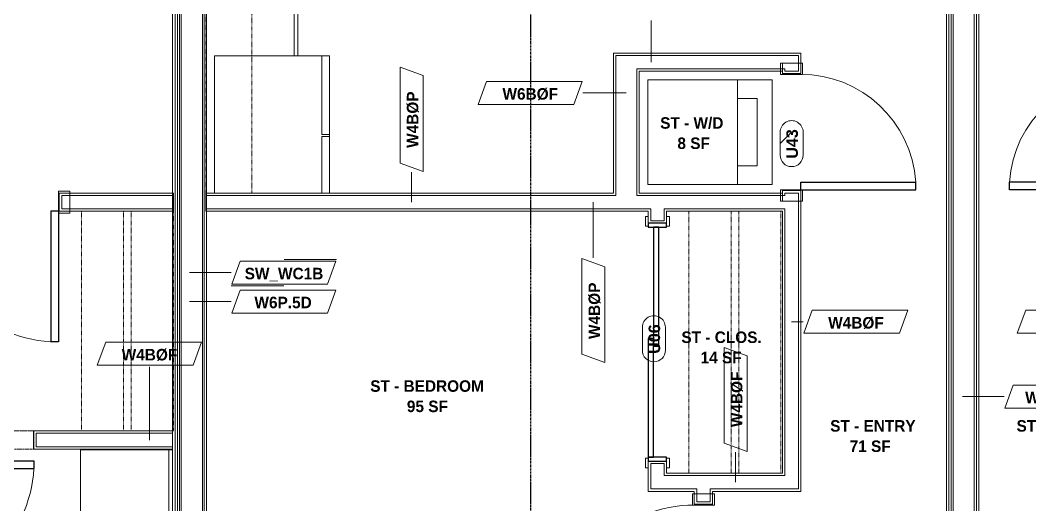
# Model space of a CAD drawing. Header units: inches. Extents: x -4058 to -1781, y 9814 to 12264.
# Drawn here: x -2960.5 to -2697.2, y 10570.7 to 10697 of the extents above; entities that cross this region are included whole.
import ezdxf

# ---------------------------------------------------------------- set-up
doc = ezdxf.new("R2010")
doc.units = ezdxf.units.IN
doc.header["$MEASUREMENT"] = 0
for name, pattern in [('Dash', [0.25, 0.125, -0.125]), ('Grid Line 1_2_', [0.875, 0.5, -0.125, 0.125, -0.125]), ('Overhead', [0.15625, 0.09375, -0.0625])]:
    doc.linetypes.add(name, pattern=pattern)
for name, color, linetype, lineweight in [('0-1', 7, 'Continuous', 5), ('A-AREA-IDEN', 2, 'Continuous', 9), ('A-DETL-GENF', 92, 'Overhead', 9), ('A-DETL-MEDM', 33, 'Continuous', 30), ('A-DOOR-3', 31, 'Continuous', 9), ('A-DOOR-4', 31, 'Continuous', 30), ('A-DOOR-FRAM-3', 31, 'Continuous', 30), ('A-DOOR-IDEN', 31, 'Continuous', 9), ('A-WALL', 113, 'Continuous', 18), ('A-WALL-2', 250, 'Continuous', 18), ('A-WALL-3', 113, 'Continuous', 9), ('A-WALL-IDEN', 211, 'Continuous', 9), ('I-WALL-1', 7, 'Continuous', 9), ('P-SANR-FIXT', 6, 'Continuous', 9), ('Q-CASE', 31, 'Continuous', 9), ('Q-CASE-HDLN', 31, 'Dash', 9), ('Q-SPCQ', 91, 'Continuous', 9), ('S-GRID-1', 1, 'Grid Line 1_2_', 30)]:
    doc.layers.add(name, color=color, linetype=linetype, lineweight=lineweight)
doc.styles.add('Arial_B', font='arialbd.ttf', dxfattribs={"height": 3})
doc.styles.add('Century Gothic_B_1', font='GOTHICB.TTF', dxfattribs={"height": 3})

# ---------------------------------------------------------------- blocks, each defined once
blk = doc.blocks.new('CTR - 1st Phase - Common Walls_rvt-1-UNIT PLANS - 1ST FLOOR')
at = {"layer": 'A-WALL-2'}
for p, q in [((-2718.35, 10814.49), (-2718.35, 10476.16)), ((-2717.72, 10814.49), (-2717.72, 10476.16)), ((-2717.22, 10814.49), (-2717.22, 10476.16)), ((-2711.72, 10814.49), (-2711.72, 10476.16)), ((-2711.1, 10814.49), (-2711.1, 10476.16)), ((-2920.14, 10813.49), (-2920.14, 10457.54)), ((-2919.51, 10813.49), (-2919.51, 10457.54)), ((-2919.01, 10813.49), (-2919.01, 10457.54)), ((-2918.51, 10813.49), (-2918.51, 10457.54)), ((-2913.01, 10813.49), (-2913.01, 10457.54)), ((-2912.51, 10813.49), (-2912.51, 10457.54))]:
    blk.add_line(p, q, dxfattribs=at)
at = {"layer": 'I-WALL-1'}
for p, q in [((-2718.97, 10814.49), (-2718.97, 10476.16)), ((-2710.47, 10476.16), (-2710.47, 10814.49)), ((-2920.76, 10813.49), (-2920.76, 10496.66)), ((-2911.89, 10496.91), (-2911.89, 10813.49))]:
    blk.add_line(p, q, dxfattribs=at)
blk = doc.blocks.new('CTR - 1st Phase - Structure_rvt-1-UNIT PLANS - 1ST FLOOR')
at = {"layer": 'S-GRID-1'}
blk.add_line((-2827.32, 9814.03), (-2827.32, 12247.5), dxfattribs=at)
blk = doc.blocks.new('SWING - SINGLE - FLUSH - SWING - FLUSH - 2-6 x 6-8 - PASSAGE-4346079-UNIT PLANS - 1ST FLOOR')
at = {"layer": 'A-DOOR-3'}
for p, q in [((-18, 2.375), (-18, 2.875)), ((-18, 2.875), (-15, 2.875)), ((-15, 2.875), (-15, 2.375)), ((15, 2.375), (15, 2.875)), ((15, 2.875), (18, 2.875)), ((18, 2.875), (18, 2.375)), ((-18, 2.375), (-15, 2.375)), ((-18, -2.875), (-18, 2.375)), ((-15, 2.375), (-18, 2.375)), ((-15, 2.375), (-15, -2.875)), ((15, 2.375), (18, 2.375)), ((15, -2.875), (15, 2.375)), ((18, 2.375), (15, 2.375)), ((18, 2.375), (18, -2.875)), ((-15, -2.875), (-18, -2.875)), ((18, -2.875), (15, -2.875))]:
    blk.add_line(p, q, dxfattribs=at)
blk.add_arc((15, -2.375), 30.067, 180, 266.18593, dxfattribs=at)
at = {"layer": 'A-DOOR-4'}
for p, q in [((13, -2.375), (13, -32.375)), ((15, -2.375), (13, -2.375)), ((15, -2.375), (15, -32.375)), ((15, -32.375), (13, -32.375))]:
    blk.add_line(p, q, dxfattribs=at)
blk = doc.blocks.new('SLIDING - FLUSH - SLIDING - FLUSH - 5-0 x 6-8-3934327-UNIT PLANS - 1ST FLOOR')
at = {"layer": 'A-DOOR-3'}
for p, q in [((-30.25, 3), (-32.75, 3)), ((-32.75, 3), (-32.75, 2.25)), ((-30.25, 2.25), (-30.25, 3)), ((30.25, 3), (30.25, 2.25)), ((32.75, 3), (30.25, 3)), ((32.75, 2.25), (32.75, 3)), ((-32.75, 2.25), (-30.25, 2.25)), ((30.25, 2.25), (32.75, 2.25)), ((-30.25, -2.5), (-32.75, -2.5)), ((-32.75, -2.5), (-32.75, -3.25)), ((-30.25, -3.25), (-30.25, -2.5)), ((32.75, -2.5), (30.25, -2.5)), ((30.25, -2.5), (30.25, -3.25)), ((32.75, -3.25), (32.75, -2.5)), ((-32.75, -3.25), (-30.25, -3.25)), ((30.25, -3.25), (32.75, -3.25))]:
    blk.add_line(p, q, dxfattribs=at)
at = {"layer": 'A-DOOR-4'}
for p, q in [((1, 2.25), (-30, 2.25)), ((-30, 2.25), (-30, 0.87)), ((-30, 0.87), (1, 0.87)), ((30, 0.87), (-1, 0.87)), ((-1, 0.87), (-1, -0.5)), ((1, 0.87), (1, 2.25)), ((30, -0.5), (30, 0.87)), ((-1, -0.5), (30, -0.5))]:
    blk.add_line(p, q, dxfattribs=at)
at = {"layer": 'A-DOOR-FRAM-3'}
for p, q in [((-30, 2.25), (-31, 2.25)), ((-31, 2.25), (-31, -2.5)), ((-30, -2.5), (-30, 2.25)), ((31, 2.25), (30, 2.25)), ((30, 2.25), (30, -2.5)), ((31, -2.5), (31, 2.25)), ((-31, -2.5), (-30, -2.5)), ((30, -2.5), (31, -2.5))]:
    blk.add_line(p, q, dxfattribs=at)
blk = doc.blocks.new('SWING - SINGLE - FLUSH - SWING - FLUSH - 2-10 x 6-8 - PRIVACY-V37-UNIT PLANS - 1ST FLOOR')
at = {"layer": 'A-DOOR-3'}
for p, q in [((-20, 2.37), (-20, 2.87)), ((-20, 2.87), (-17, 2.87)), ((-17, 2.87), (-17, 2.37)), ((17, 2.37), (17, 2.87)), ((17, 2.87), (20, 2.87)), ((20, 2.87), (20, 2.37)), ((-20, 2.37), (-17, 2.37)), ((-20, -2.88), (-20, 2.37)), ((-17, 2.37), (-20, 2.37)), ((-17, 2.37), (-17, -2.88)), ((17, 2.37), (20, 2.37)), ((17, -2.88), (17, 2.37)), ((20, 2.37), (17, 2.37)), ((20, 2.37), (20, -2.88)), ((-17, -2.88), (-20, -2.88)), ((20, -2.88), (17, -2.88))]:
    blk.add_line(p, q, dxfattribs=at)
blk.add_arc((17, -2.38), 34.07, 180, 266.6343, dxfattribs=at)
at = {"layer": 'A-DOOR-4'}
for p, q in [((15, -2.38), (15, -36.38)), ((17, -2.38), (15, -2.38)), ((17, -2.38), (17, -36.38)), ((17, -36.38), (15, -36.38))]:
    blk.add_line(p, q, dxfattribs=at)
blk = doc.blocks.new('OD_CW_Closet - OD_CW_Closet-3786619-UNIT PLANS - 1ST FLOOR')
at = {"layer": 'Q-CASE-HDLN'}
for p, q in [((68.99, 24), (0.74, 24)), ((0.74, 24), (0.74, 0)), ((68.99, 0), (68.99, 24)), ((0.74, 13), (68.99, 13)), ((0.74, 11), (68.99, 11)), ((0.74, 0), (68.99, 0))]:
    blk.add_line(p, q, dxfattribs=at)
blk = doc.blocks.new('SWING - SINGLE - FLUSH - SWING - FLUSH - 2-6 x 6-8 - PASSAGE-4346080-UNIT PLANS - 1ST FLOOR')
at = {"layer": 'A-DOOR-3'}
for p, q in [((-15, 2.875), (-18, 2.875)), ((-18, 2.875), (-18, -2.375)), ((-15, -2.375), (-15, 2.875)), ((18, 2.875), (15, 2.875)), ((15, 2.875), (15, -2.375)), ((18, -2.375), (18, 2.875)), ((-18, -2.375), (-15, -2.375)), ((-15, -2.375), (-18, -2.375)), ((-18, -2.375), (-18, -2.875)), ((-15, -2.875), (-15, -2.375)), ((15, -2.375), (18, -2.375)), ((18, -2.375), (15, -2.375)), ((15, -2.375), (15, -2.875)), ((18, -2.875), (18, -2.375)), ((-18, -2.875), (-15, -2.875)), ((15, -2.875), (18, -2.875))]:
    blk.add_line(p, q, dxfattribs=at)
blk.add_arc((15, 2.375), 30.067, 93.81407, 180, dxfattribs=at)
at = {"layer": 'A-DOOR-4'}
for p, q in [((13, 2.375), (13, 32.375)), ((15, 32.375), (13, 32.375)), ((15, 2.375), (15, 32.375)), ((15, 2.375), (13, 2.375))]:
    blk.add_line(p, q, dxfattribs=at)
blk = doc.blocks.new('Stacked Washer and Dryer - 26_x25_ - Private-3627842-UNIT PLANS - 1ST FLOOR')
at = {"layer": 'P-SANR-FIXT'}
for p, q in [((0, 13.625), (32.4375, 13.625)), ((0, 13.625), (0, -13.625)), ((23.34375, -13.625), (23.34375, 13.625)), ((32.4375, 13.625), (32.4375, -13.625)), ((28.53125, 8.75), (23.34375, 8.75)), ((28.53125, -8.75), (28.53125, 8.75)), ((23.34375, -8.75), (28.53125, -8.75)), ((32.4375, -13.625), (0, -13.625))]:
    blk.add_line(p, q, dxfattribs=at)
blk = doc.blocks.new('OD_CW_Base Cabinet - OD_CW_Base Cabinet-V41-UNIT PLANS - 1ST FLOOR')
at = {"layer": 'Q-CASE'}
for p, q in [((0.74, 0), (1.24, 0)), ((31.24, 0), (126.94, 0)), ((1.11, -24), (0.74, -24))]:
    blk.add_line(p, q, dxfattribs=at)
blk = doc.blocks.new('OD_CW_Upper Cabinet - OD_CW_Upper Cabinet-4366999-UNIT PLANS - 1ST FLOOR')
at = {"layer": 'Q-CASE-HDLN'}
for p, q in [((0.74, -24), (0.74, -12)), ((0.74, -12), (162.69, -12)), ((162.69, -12), (162.69, -24)), ((162.69, -24), (0.74, -24))]:
    blk.add_line(p, q, dxfattribs=at)
blk = doc.blocks.new('OD_CW_Closet - OD_CW_Closet-3889090-UNIT PLANS - 1ST FLOOR')
at = {"layer": 'Q-CASE-HDLN'}
for p, q in [((0.74, -24), (0.74, 0)), ((0.74, 0), (57.99, 0)), ((57.99, 0), (57.99, -24)), ((0.74, -11), (57.99, -11)), ((0.74, -13), (57.99, -13)), ((57.99, -24), (0.74, -24))]:
    blk.add_line(p, q, dxfattribs=at)
blk = doc.blocks.new('SWING - SINGLE - FLUSH - SWING - FLUSH - 2-10 x 6-8 - PRIVACY-4346070-UNIT PLANS - 1ST FLOOR')
at = {"layer": 'A-DOOR-3'}
for p, q in [((-20, 2.37), (-20, 2.87)), ((-20, 2.87), (-17, 2.87)), ((-17, 2.87), (-17, 2.37)), ((17, 2.37), (17, 2.87)), ((17, 2.87), (20, 2.87)), ((20, 2.87), (20, 2.37)), ((-20, 2.37), (-17, 2.37)), ((-20, -2.88), (-20, 2.37)), ((-17, 2.37), (-20, 2.37)), ((-17, 2.37), (-17, -2.88)), ((17, 2.37), (20, 2.37)), ((17, -2.88), (17, 2.37)), ((20, 2.37), (17, 2.37)), ((20, 2.37), (20, -2.88)), ((-17, -2.88), (-20, -2.88)), ((20, -2.88), (17, -2.88))]:
    blk.add_line(p, q, dxfattribs=at)
blk.add_arc((17, -2.38), 34.07, 180, 266.6343, dxfattribs=at)
at = {"layer": 'A-DOOR-4'}
for p, q in [((15, -2.38), (15, -36.38)), ((17, -2.38), (15, -2.38)), ((17, -2.38), (17, -36.38)), ((17, -36.38), (15, -36.38))]:
    blk.add_line(p, q, dxfattribs=at)
blk = doc.blocks.new('Door-Opening - CLEAR OPENING - 34_ x 80_-3928388-UNIT PLANS - 1ST FLOOR')
at = {"layer": 'A-DETL-GENF'}
for p, q in [((16.68, 2.37), (-17.32, 2.37)), ((-17.32, -2.38), (16.68, -2.38))]:
    blk.add_line(p, q, dxfattribs=at)
at = {"layer": 'A-DETL-MEDM'}
for p, q in [((-17.32, 2.37), (-17.32, -2.38)), ((16.68, -2.38), (16.68, 2.37))]:
    blk.add_line(p, q, dxfattribs=at)
blk = doc.blocks.new('Bath Vanity - Bath Vanity 48_-3150017-UNIT PLANS - 1ST FLOOR')
at = {"layer": 'Q-CASE'}
for p, q in [((24.74, 24), (-23.26, 24)), ((-23.26, 24), (-23.26, 1)), ((24.74, 1), (24.74, 24))]:
    blk.add_line(p, q, dxfattribs=at)
blk = doc.blocks.new('BATHROOM MIRROR - BATHROOM MIRROR 48_-3123886-UNIT PLANS - 1ST FLOOR')
at = {"layer": 'Q-CASE'}
for p, q in [((-23.26, -23), (24.74, -23)), ((-23.26, -23), (-23.26, -24)), ((24.74, -24), (24.74, -23)), ((24.74, -24), (-23.26, -24))]:
    blk.add_line(p, q, dxfattribs=at)
blk = doc.blocks.new('SWING - SINGLE - FLUSH - SWING - FLUSH - 2-10 x 6-8 - PASSAGE-4346082-UNIT PLANS - 1ST FLOOR')
at = {"layer": 'A-DOOR-3'}
for p, q in [((-20, 2.37), (-20, 2.87)), ((-20, 2.87), (-17, 2.87)), ((-17, 2.87), (-17, 2.37)), ((17, 2.37), (17, 2.87)), ((17, 2.87), (20, 2.87)), ((20, 2.87), (20, 2.37)), ((-20, 2.37), (-17, 2.37)), ((-20, -2.88), (-20, 2.37)), ((-17, 2.37), (-20, 2.37)), ((-17, 2.37), (-17, -2.88)), ((17, 2.37), (20, 2.37)), ((17, -2.88), (17, 2.37)), ((20, 2.37), (17, 2.37)), ((20, 2.37), (20, -2.38)), ((-17, -2.88), (-20, -2.88)), ((20, -2.88), (17, -2.88))]:
    blk.add_line(p, q, dxfattribs=at)
blk.add_arc((17, -2.38), 34.07, 180, 266.6343, dxfattribs=at)
at = {"layer": 'A-DOOR-4'}
for p, q in [((15, -2.38), (15, -36.38)), ((17, -2.38), (15, -2.38)), ((17, -2.38), (17, -36.38)), ((17, -36.38), (15, -36.38))]:
    blk.add_line(p, q, dxfattribs=at)
blk = doc.blocks.new('Refrigerator_-_Side-by-Side_6047 - 36_ X 30_-V54-UNIT PLANS - 1ST FLOOR')
at = {"layer": 'Q-SPCQ'}
for p, q in [((17.87, 14.42), (-17.88, 14.42)), ((-17.88, 14.42), (-17.88, -15.58)), ((17.87, -15.58), (17.87, 14.42)), ((-17.88, -13.58), (-3.13, -13.58)), ((-17.88, -13.58), (-17.88, -15.58)), ((-17.88, -15.58), (17.87, -15.58)), ((-3.13, -15.58), (-17.88, -15.58)), ((-3.13, -15.58), (-3.13, -13.58)), ((-2.63, -13.58), (17.87, -13.58)), ((-2.63, -13.58), (-2.63, -15.58)), ((17.87, -15.58), (-2.63, -15.58)), ((17.87, -15.58), (17.87, -13.58))]:
    blk.add_line(p, q, dxfattribs=at)
blk = doc.blocks.new('Wall Tag - Shear Wall-3956451-UNIT PLANS - 1ST FLOOR')
at = {"layer": 'A-WALL-IDEN'}
for p, q in [((-0.3561, 0.0937), (-0.4244, -0.0937)), ((0.4244, 0.0937), (-0.3561, 0.0937)), ((0.4291, 0.1068), (0.0033, 0.1068)), ((0.3561, -0.0937), (0.4244, 0.0937)), ((0, -0.1068), (-0.4291, -0.1068)), ((-0.4244, -0.0937), (0.3561, -0.0937))]:
    blk.add_line(p, q, dxfattribs=at)
blk = doc.blocks.new('Wall Tag - Arch Wall-3956453-UNIT PLANS - 1ST FLOOR')
at = {"layer": 'A-WALL-IDEN'}
for p, q in [((-0.3561, 0.0937), (-0.4244, -0.0937)), ((0.4244, 0.0937), (-0.3561, 0.0937)), ((0.3561, -0.0937), (0.4244, 0.0937)), ((-0.4244, -0.0937), (0.3561, -0.0937))]:
    blk.add_line(p, q, dxfattribs=at)
blk = doc.blocks.new('Door Tag - Type Mark-2601225-UNIT PLANS - 1ST FLOOR')
at = {"layer": 'A-DOOR-IDEN'}
for p, q in [((0.09375, 0.09375), (-0.09375, 0.09375)), ((-0.09375, -0.09375), (0.09375, -0.09375))]:
    blk.add_line(p, q, dxfattribs=at)
for centre, start, end in [((-0.09375, 0), 90, 270), ((0.09375, 0), 270, 90)]:
    blk.add_arc(centre, 0.09375, start, end, dxfattribs=at)

msp = doc.modelspace()

# ---------------------------------------------------------------- linework, layer by layer
at = {"layer": 'A-DOOR-IDEN'}
msp.add_line((-2759.32, 10667.79), (-2762.32, 10664.79), dxfattribs=at)
at = {"layer": 'A-WALL'}
for p, q in [((-2805.2, 10687.79), (-2757.57, 10687.79)), ((-2805.2, 10687.79), (-2805.2, 10651.29)), ((-2757.57, 10683.66), (-2757.57, 10687.79)), ((-2799.7, 10684.29), (-2761.07, 10684.29)), ((-2799.7, 10684.29), (-2799.7, 10651.29)), ((-2761.07, 10684.29), (-2761.07, 10683.66)), ((-2761.07, 10683.66), (-2757.57, 10683.66)), ((-2920.57, 10651.29), (-2949.69, 10651.29)), ((-2949.69, 10651.29), (-2949.69, 10647.79)), ((-2805.2, 10651.29), (-2912.07, 10651.29)), ((-2761.07, 10651.29), (-2799.7, 10651.29)), ((-2761.07, 10651.91), (-2761.07, 10651.29)), ((-2757.57, 10651.91), (-2761.07, 10651.91)), ((-2757.57, 10643.92), (-2757.57, 10651.91)), ((-2949.69, 10647.79), (-2920.57, 10647.79)), ((-2796.07, 10647.79), (-2912.07, 10647.79)), ((-2796.07, 10647.79), (-2796.07, 10644.66)), ((-2792.57, 10644.66), (-2792.57, 10647.79)), ((-2761.07, 10647.79), (-2792.57, 10647.79)), ((-2761.07, 10647.79), (-2761.07, 10643.92)), ((-2796.07, 10644.66), (-2792.57, 10644.66)), ((-2761.07, 10578.29), (-2761.07, 10643.92)), ((-2757.57, 10574.79), (-2757.57, 10643.92)), ((-2920.76, 10589.29), (-2956.32, 10589.29)), ((-2956.32, 10589.29), (-2956.32, 10585.79)), ((-2956.32, 10585.79), (-2920.76, 10585.79)), ((-2792.57, 10581.41), (-2796.07, 10581.41)), ((-2796.07, 10581.41), (-2796.07, 10574.79)), ((-2792.57, 10578.29), (-2792.57, 10581.41)), ((-2761.07, 10578.29), (-2792.57, 10578.29)), ((-2784.07, 10574.79), (-2796.07, 10574.79)), ((-2784.07, 10574.79), (-2784.07, 10571.41)), ((-2780.57, 10571.41), (-2780.57, 10574.79)), ((-2757.57, 10574.79), (-2780.57, 10574.79)), ((-2784.07, 10571.41), (-2780.57, 10571.41))]:
    msp.add_line(p, q, dxfattribs=at)
at = {"layer": 'A-WALL-3'}
for p, q in [((-2756.95, 10688.41), (-2805.82, 10688.41)), ((-2805.82, 10688.41), (-2805.82, 10651.91)), ((-2756.95, 10683.04), (-2756.95, 10688.41)), ((-2799.07, 10683.66), (-2761.7, 10683.66)), ((-2799.07, 10651.91), (-2799.07, 10683.66)), ((-2761.7, 10683.66), (-2761.7, 10683.04)), ((-2761.7, 10683.04), (-2756.95, 10683.04)), ((-2920.57, 10651.91), (-2950.32, 10651.91)), ((-2950.32, 10651.91), (-2950.32, 10647.16)), ((-2920.57, 10647.16), (-2920.57, 10651.91)), ((-2909.89, 10651.91), (-2912.07, 10651.91)), ((-2912.07, 10651.91), (-2912.07, 10647.16)), ((-2805.82, 10651.91), (-2879.89, 10651.91)), ((-2761.7, 10651.91), (-2799.07, 10651.91)), ((-2761.7, 10652.54), (-2761.7, 10651.91)), ((-2756.95, 10652.54), (-2761.7, 10652.54)), ((-2756.95, 10643.92), (-2756.95, 10652.54)), ((-2950.32, 10647.16), (-2920.57, 10647.16)), ((-2912.07, 10647.16), (-2796.7, 10647.16)), ((-2796.7, 10647.16), (-2796.7, 10644.04)), ((-2791.95, 10644.04), (-2791.95, 10647.16)), ((-2791.95, 10647.16), (-2761.7, 10647.16)), ((-2761.7, 10647.16), (-2761.7, 10643.92)), ((-2796.7, 10644.04), (-2791.95, 10644.04)), ((-2761.7, 10643.92), (-2761.7, 10578.91)), ((-2756.95, 10574.16), (-2756.95, 10643.92)), ((-2920.76, 10589.91), (-2956.95, 10589.91)), ((-2920.76, 10585.16), (-2920.76, 10589.91)), ((-2956.95, 10585.16), (-2920.76, 10585.16)), ((-2791.95, 10582.04), (-2796.7, 10582.04)), ((-2796.7, 10582.04), (-2796.7, 10574.16)), ((-2791.95, 10578.91), (-2791.95, 10582.04)), ((-2761.7, 10578.91), (-2791.95, 10578.91)), ((-2796.7, 10574.16), (-2784.7, 10574.16)), ((-2784.7, 10574.16), (-2784.7, 10570.79)), ((-2779.95, 10570.79), (-2779.95, 10574.16)), ((-2779.95, 10574.16), (-2756.95, 10574.16)), ((-2784.7, 10570.79), (-2779.95, 10570.79))]:
    msp.add_line(p, q, dxfattribs=at)
at = {"layer": 'A-WALL-IDEN'}
for p, q in [((-2795.95, 10686.04), (-2795.95, 10696.88)), ((-2802.45, 10678), (-2813.78, 10678)), ((-2858.44, 10649.54), (-2858.44, 10657.38)), ((-2811.04, 10649.54), (-2811.04, 10635.04)), ((-2916.32, 10631.18), (-2905.48, 10631.18)), ((-2916.32, 10623.64), (-2905.48, 10623.64)), ((-2759.32, 10618.36), (-2756.29, 10618.36)), ((-2926.82, 10587.54), (-2926.82, 10606.63)), ((-2714.72, 10598.87), (-2703.88, 10598.87)), ((-2773.93, 10576.54), (-2773.93, 10584.38))]:
    msp.add_line(p, q, dxfattribs=at)
at = {"layer": 'Q-CASE'}
for p, q in [((-2889.07, 10783.36), (-2889.07, 10687.66)), ((-2889.07, 10687.66), (-2889.07, 10783.36)), ((-2888.07, 10783.36), (-2888.07, 10687.66))]:
    msp.add_line(p, q, dxfattribs=at)

# ---------------------------------------------------------------- block references
at = {"layer": '0-1'}
for name in ['CTR - 1st Phase - Structure_rvt-1-UNIT PLANS - 1ST FLOOR', 'CTR - 1st Phase - Common Walls_rvt-1-UNIT PLANS - 1ST FLOOR']:
    msp.add_blockref(name, (0, 0), dxfattribs=at)
at = {"layer": 'A-DOOR-3'}
for name, p, rotation in [('SWING - SINGLE - FLUSH - SWING - FLUSH - 2-6 x 6-8 - PASSAGE-4346080-UNIT PLANS - 1ST FLOOR', (-2759.32, 10667.79), 269.9999999999724), ('SWING - SINGLE - FLUSH - SWING - FLUSH - 2-6 x 6-8 - PASSAGE-4346079-UNIT PLANS - 1ST FLOOR', (-2670.12, 10667.79), 270.0000000000231), ('SLIDING - FLUSH - SLIDING - FLUSH - 5-0 x 6-8-3934327-UNIT PLANS - 1ST FLOOR', (-2794.45, 10613.04), 90.00000000004363), ('Door-Opening - CLEAR OPENING - 34_ x 80_-3928388-UNIT PLANS - 1ST FLOOR', (-2974.27, 10587.54), 180), ('SWING - SINGLE - FLUSH - SWING - FLUSH - 2-10 x 6-8 - PASSAGE-4346082-UNIT PLANS - 1ST FLOOR', (-2993.32, 10565.16), 89.99999999998593), ('SWING - SINGLE - FLUSH - SWING - FLUSH - 2-10 x 6-8 - PRIVACY-V37-UNIT PLANS - 1ST FLOOR', (-2782.32, 10553.54), 270.0000000000309)]:
    msp.add_blockref(name, p, dxfattribs=dict(at, rotation=rotation))
msp.add_blockref('SWING - SINGLE - FLUSH - SWING - FLUSH - 2-10 x 6-8 - PRIVACY-4346070-UNIT PLANS - 1ST FLOOR', (-2967.57, 10649.54), dxfattribs=at)
at = {"layer": 'A-DOOR-IDEN', "xscale": 31.99999999999999, "yscale": 31.99999999999999, "zscale": 31.99999999999999, "rotation": 89.99999999999955}
for p in [(-2759.32, 10664.79), (-2795.25, 10613.94)]:
    msp.add_blockref('Door Tag - Type Mark-2601225-UNIT PLANS - 1ST FLOOR', p, dxfattribs=at)
at = {"layer": 'A-WALL-IDEN', "xscale": 31.99999999999999, "yscale": 31.99999999999999, "zscale": 31.99999999999999, "rotation": 89.99999999999955}
for p in [(-2858.44, 10671.11), (-2811.04, 10621.3), (-2773.93, 10598.11)]:
    msp.add_blockref('Wall Tag - Arch Wall-3956453-UNIT PLANS - 1ST FLOOR', p, dxfattribs=at)
at = {"layer": 'A-WALL-IDEN', "xscale": 31.99999999999999, "yscale": 31.99999999999999, "zscale": 31.99999999999999}
for name, p in [('Wall Tag - Arch Wall-3956453-UNIT PLANS - 1ST FLOOR', (-2827.51, 10678)), ('Wall Tag - Shear Wall-3956451-UNIT PLANS - 1ST FLOOR', (-2891.75, 10631.18)), ('Wall Tag - Arch Wall-3956453-UNIT PLANS - 1ST FLOOR', (-2891.75, 10623.64)), ('Wall Tag - Arch Wall-3956453-UNIT PLANS - 1ST FLOOR', (-2742.56, 10618.36)), ('Wall Tag - Arch Wall-3956453-UNIT PLANS - 1ST FLOOR', (-2686.88, 10618.36)), ('Wall Tag - Arch Wall-3956453-UNIT PLANS - 1ST FLOOR', (-2926.82, 10610.05)), ('Wall Tag - Arch Wall-3956453-UNIT PLANS - 1ST FLOOR', (-2690.15, 10598.87))]:
    msp.add_blockref(name, p, dxfattribs=at)
at = {"layer": 'P-SANR-FIXT'}
msp.add_blockref('Stacked Washer and Dryer - 26_x25_ - Private-3627842-UNIT PLANS - 1ST FLOOR', (-2796.82, 10667.79), dxfattribs=at)
at = {"layer": 'Q-CASE'}
for name, p, rotation in [('OD_CW_Base Cabinet - OD_CW_Base Cabinet-V41-UNIT PLANS - 1ST FLOOR', (-2888.07, 10814.6), 270.0000000000028), ('OD_CW_Upper Cabinet - OD_CW_Upper Cabinet-4366999-UNIT PLANS - 1ST FLOOR', (-2888.07, 10814.6), 269.9999999999828), ('OD_CW_Closet - OD_CW_Closet-3889090-UNIT PLANS - 1ST FLOOR', (-2944.57, 10589.18), 89.99999999997992), ('OD_CW_Closet - OD_CW_Closet-3786619-UNIT PLANS - 1ST FLOOR', (-2786.11, 10647.9), 270.0000000000197), ('Bath Vanity - Bath Vanity 48_-3150017-UNIT PLANS - 1ST FLOOR', (-2920.76, 10560.24), 90.00000000025494), ('BATHROOM MIRROR - BATHROOM MIRROR 48_-3123886-UNIT PLANS - 1ST FLOOR', (-2944.77, 10560.24), 90.00000000003313)]:
    msp.add_blockref(name, p, dxfattribs=dict(at, rotation=rotation))
at = {"layer": 'Q-SPCQ', "rotation": 89.99999999998595}
msp.add_blockref('Refrigerator_-_Side-by-Side_6047 - 36_ X 30_-V54-UNIT PLANS - 1ST FLOOR', (-2895.46, 10669.79), dxfattribs=at)

# ---------------------------------------------------------------- texts
at = {"layer": 'A-AREA-IDEN', "char_height": 3, "attachment_point": 1, "style": 'Century Gothic_B_1'}
for s, insert, width in [('ST - W/D', (-2793.6, 10671.68), 20.402), ('8 SF', (-2789.11, 10666.39), 9.494), ('ST - CLOS.', (-2788.07, 10615.83), 24.543), ('14 SF', (-2783.07, 10610.54), 12.423), ('ST - BEDROOM', (-2869.22, 10603.11), 35.552), ('95 SF', (-2859.67, 10597.82), 12.423), ('ST - ENTRY', (-2749.27, 10592.73), 24.745), ('ST - ENTRY', (-2700.67, 10592.73), 24.745), ('71 SF', (-2744.19, 10587.43), 12.423)]:
    msp.add_mtext(s, dxfattribs=dict(at, insert=insert, width=width))
at = {"layer": 'A-DOOR-IDEN', "char_height": 3, "width": 9.393, "attachment_point": 1, "rotation": 90, "style": 'Arial_B'}
for s, insert in [('U43', (-2760.7, 10660.86)), ('U06', (-2796.63, 10610.01))]:
    msp.add_mtext(s, dxfattribs=dict(at, insert=insert))
at = {"layer": 'A-WALL-IDEN', "char_height": 3, "attachment_point": 1, "rotation": 90, "style": 'Century Gothic_B_1'}
for s, insert, width in [('W4BØP', (-2859.68, 10663.68), 17.877), ('W4BØP', (-2812.28, 10613.87), 17.877), ('W4BØF', (-2775.18, 10590.9), 17.372)]:
    msp.add_mtext(s, dxfattribs=dict(at, insert=insert, width=width))
at = {"layer": 'A-WALL-IDEN', "char_height": 3, "attachment_point": 1, "style": 'Century Gothic_B_1'}
for s, insert, width in [('W6BØF', (-2834.73, 10679.25), 17.372), ('SW_WC1B', (-2901.97, 10632.43), 24.644), ('W6P.5D', (-2899.42, 10624.89), 18.483), ('W4BØF', (-2749.78, 10619.6), 17.372), ('W4BØF', (-2934.04, 10611.29), 17.372), ('W6Q.5D', (-2698.41, 10600.11), 19.897)]:
    msp.add_mtext(s, dxfattribs=dict(at, insert=insert, width=width))

doc.saveas('drawing.dxf')
